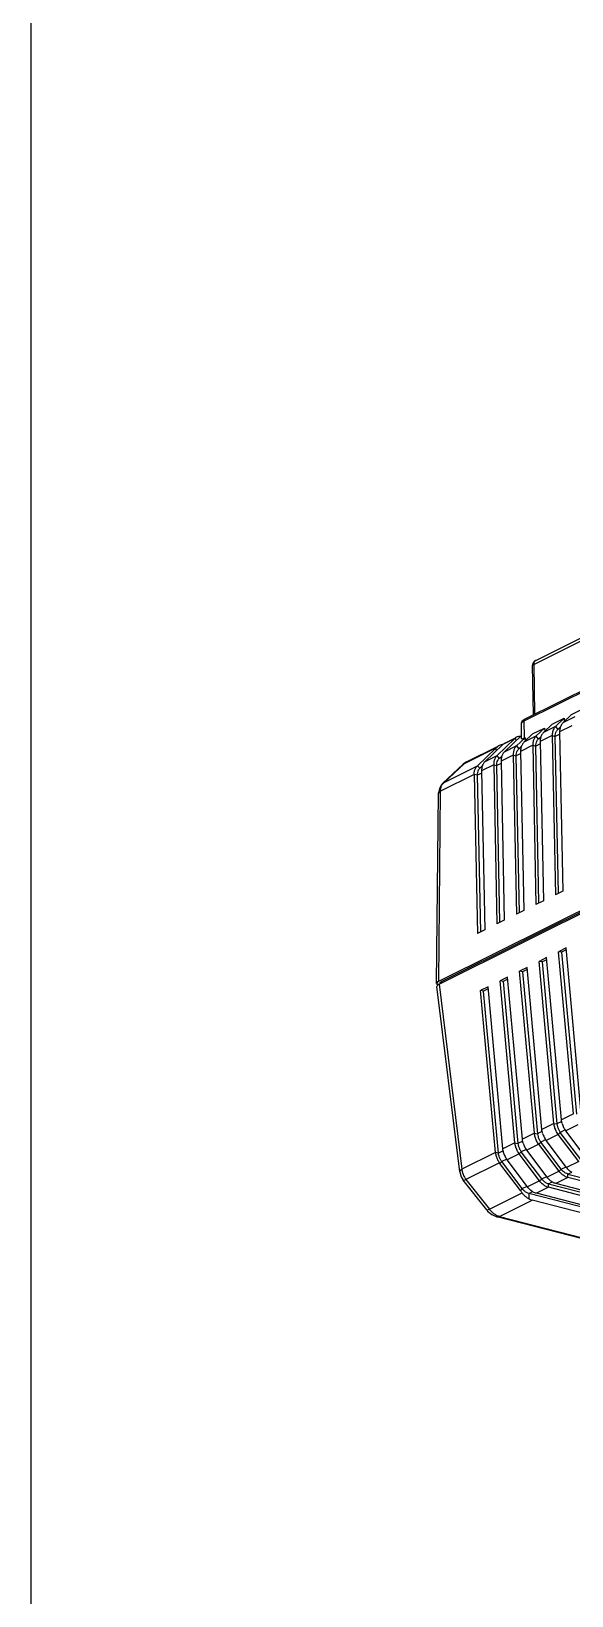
# Model space of a CAD drawing. Header units: millimetres. Extents: x 10368 to 13229, y -13270 to -11269.
# Drawn here: x 10368.1 to 10483.1, y -12899.3 to -12566.4 of the extents above; entities that cross this region are included whole.
import ezdxf

# ---------------------------------------------------------------- set-up
doc = ezdxf.new("R2010")
doc.units = ezdxf.units.MM

# ---------------------------------------------------------------- blocks, each defined once
blk = doc.blocks.new('*u3')
at = {"color": 7, "linetype": 'Continuous'}
for p, q in [((220.15, 80.5), (-31.55, 145.54)), ((-31.01, 145.61), (220.7, 80.57)), ((-37.91, 142.37), (213.79, 77.33)), ((198.68, 79.68), (212.95, 75.99)), ((200.18, 79.7), (214.4, 76.03)), ((220.15, 80.5), (213.79, 77.33)), ((221.68, 80.14), (220.7, 80.57)), ((220.7, 80.57), (220.7, 80.57)), ((222.47, 79.46), (221.68, 80.14)), ((192.5, 76.6), (206.77, 72.92)), ((194.87, 77.78), (209.14, 74.09)), ((196.32, 78.5), (210.59, 74.82)), ((210.59, 74.13), (196.37, 77.8)), ((214.4, 76.03), (214.41, 77.09)), ((222.13, 79.08), (215.73, 75.9)), ((226.71, 73.28), (222.13, 79.08)), ((222.66, 79.24), (222.47, 79.46)), ((222.66, 79.24), (227.24, 73.43)), ((206.77, 72.23), (192.55, 75.9)), ((206.77, 72.92), (209.14, 74.09)), ((210.59, 74.13), (209.85, 73.76)), ((210.59, 74.82), (212.95, 75.99)), ((210.59, 74.82), (210.59, 74.13)), ((212.3, 73.58), (211.9, 73.18)), ((212.3, 73.58), (214.66, 74.76)), ((212.3, 73.58), (216.29, 68.29)), ((214.4, 76.03), (213.67, 75.66)), ((214.66, 74.76), (218.65, 69.47)), ((215.72, 75.08), (214.74, 74.59)), ((215.72, 75.08), (216.07, 75.44)), ((215.72, 75.08), (219.71, 69.79)), ((216.07, 75.44), (220.06, 70.15)), ((204.66, 69.78), (207.02, 70.96)), ((206.77, 72.23), (206.04, 71.86)), ((206.77, 72.92), (206.77, 72.23)), ((207.02, 70.96), (211.02, 65.67)), ((208.08, 71.28), (207.11, 70.79)), ((208.48, 71.68), (208.08, 71.28)), ((208.08, 71.28), (212.07, 65.99)), ((208.48, 71.68), (210.84, 72.86)), ((208.48, 71.68), (212.47, 66.39)), ((210.84, 72.86), (214.83, 67.57)), ((211.9, 73.18), (210.92, 72.69)), ((211.9, 73.18), (215.89, 67.89)), ((220.17, 70.02), (226.71, 73.28)), ((220.95, 68.03), (227.52, 71.3)), ((231.97, 35.08), (227.52, 71.3)), ((227.92, 71.8), (232.38, 35.56)), ((203.21, 69.06), (207.2, 63.77)), ((204.27, 69.38), (208.26, 64.09)), ((204.66, 69.78), (208.65, 64.49)), ((212.47, 66.39), (214.83, 67.57)), ((214.92, 67.4), (215.89, 67.89)), ((216.29, 68.29), (215.89, 67.89)), ((216.29, 68.29), (218.65, 69.47)), ((218.73, 69.3), (219.71, 69.79)), ((219.43, 67.67), (220.36, 68.13)), ((219.71, 69.79), (220.06, 70.15)), ((220.36, 68.13), (223.26, 36.45)), ((220.36, 68.13), (220.95, 68.04)), ((220.95, 68.03), (223.86, 36.33)), ((208.65, 64.49), (208.26, 64.09)), ((208.65, 64.49), (211.02, 65.67)), ((211.1, 65.5), (212.07, 65.99)), ((211.8, 63.87), (212.73, 64.33)), ((212.47, 66.39), (212.07, 65.99)), ((215.63, 32.65), (212.73, 64.33)), ((213.32, 64.24), (212.73, 64.33)), ((213.32, 64.24), (215.68, 65.41)), ((215.61, 65.77), (216.54, 66.23)), ((215.68, 65.41), (218.59, 33.7)), ((219.45, 34.55), (216.54, 66.23)), ((217.14, 66.14), (216.54, 66.23)), ((217.14, 66.14), (219.5, 67.31)), ((217.14, 66.14), (220.04, 34.43)), ((219.5, 67.31), (222.4, 35.6)), ((204.84, 62.59), (207.2, 63.77)), ((205.69, 60.44), (208.05, 61.61)), ((207.28, 63.6), (208.26, 64.09)), ((207.98, 61.97), (208.91, 62.43)), ((208.05, 61.61), (210.95, 29.9)), ((211.81, 30.75), (208.91, 62.43)), ((209.5, 62.34), (208.91, 62.43)), ((209.5, 62.34), (211.87, 63.51)), ((209.5, 62.34), (212.41, 30.63)), ((211.87, 63.51), (214.77, 31.8)), ((213.32, 64.24), (216.22, 32.53)), ((204.23, 59.71), (207.14, 28)), ((208, 28.85), (205.09, 60.53)), ((205.69, 60.44), (208.59, 28.73)), ((35.4, -63.03), (231.58, 34.65)), ((231.97, 35.08), (35.83, -62.58)), ((232.04, 34.53), (35.87, -63.15)), ((218.55, 34.1), (219.45, 34.55)), ((218.59, 33.7), (220.04, 34.43)), ((219.45, 34.55), (220.04, 34.43)), ((222.37, 36), (223.26, 36.45)), ((222.4, 35.6), (223.86, 36.33)), ((223.26, 36.45), (223.86, 36.33)), ((231.58, 34.65), (231.58, 34.89)), ((232.04, 34.53), (231.67, -2.65)), ((231.85, 34.94), (231.85, 35.02)), ((232.45, 34.97), (232.08, -2.24)), ((210.92, 30.3), (211.81, 30.75)), ((210.95, 29.9), (212.41, 30.63)), ((211.81, 30.75), (212.41, 30.63)), ((214.73, 32.2), (215.63, 32.65)), ((214.77, 31.8), (216.22, 32.53)), ((215.63, 32.65), (216.22, 32.53)), ((207.1, 28.4), (208, 28.85)), ((207.14, 28), (208.59, 28.73)), ((208, 28.85), (208.59, 28.73)), ((223.03, 24.47), (224.48, 25.2)), ((224.51, -5.77), (223.9, 24.91)), ((225.11, -5.92), (224.48, 25.2)), ((219.21, 22.57), (220.66, 23.3)), ((219.84, -8.55), (219.21, 22.57)), ((220.08, 23.01), (220.7, -7.67)), ((221.29, -7.82), (220.66, 23.3)), ((223.65, -6.65), (223.03, 24.47)), ((211.58, 18.77), (213.03, 19.5)), ((212.2, -12.35), (211.58, 18.77)), ((212.45, 19.2), (213.06, -11.47)), ((213.66, -11.63), (213.03, 19.5)), ((215.39, 20.67), (216.85, 21.4)), ((216.02, -10.45), (215.39, 20.67)), ((216.26, 21.11), (216.88, -9.57)), ((217.47, -9.72), (216.85, 21.4)), ((207.76, 16.87), (209.21, 17.6)), ((208.39, -14.25), (207.76, 16.87)), ((208.63, 17.3), (209.25, -13.37)), ((209.84, -13.53), (209.21, 17.6)), ((225.11, -5.92), (231.67, -2.65)), ((223.64, -6.2), (224.51, -5.77)), ((224.51, -5.77), (225.11, -5.92)), ((224.52, -7.56), (231.07, -4.3)), ((231.07, -4.3), (227.03, -8.09)), ((231.28, -4.15), (227.24, -7.95)), ((231.28, -4.15), (231.07, -4.3)), ((231.28, -4.15), (231.49, -3.93)), ((231.49, -3.93), (231.9, -3.21)), ((217.47, -9.72), (219.84, -8.55)), ((219.52, -11.78), (223.03, -8.42)), ((219.66, -9.56), (220.21, -9.04)), ((219.77, -9.26), (220.21, -9.04)), ((219.83, -8.1), (220.7, -7.67)), ((220.66, -9.6), (220.21, -9.04)), ((226.58, -8.41), (220.57, -11.4)), ((227.03, -8.09), (220.63, -11.28)), ((220.66, -9.6), (223.03, -8.42)), ((221.29, -7.82), (220.7, -7.67)), ((220.93, -11), (224.43, -7.64)), ((221.29, -7.82), (223.65, -6.65)), ((223.48, -7.66), (224.03, -7.14)), ((223.59, -7.36), (224.03, -7.14)), ((224.03, -7.14), (224.43, -7.64)), ((224.43, -7.64), (224.52, -7.56)), ((226.58, -8.41), (226.82, -8.28)), ((226.82, -8.28), (227.24, -7.95)), ((227.24, -7.95), (227.03, -8.09)), ((212.19, -11.91), (213.06, -11.47)), ((213.03, -13.4), (215.39, -12.22)), ((213.66, -11.63), (213.06, -11.47)), ((213.66, -11.63), (216.02, -10.45)), ((213.69, -13.85), (215.39, -12.22)), ((215.15, -13.12), (216.85, -11.5)), ((215.85, -11.46), (216.4, -10.94)), ((215.86, -13.53), (219.21, -10.32)), ((215.95, -11.16), (216.4, -10.94)), ((216.01, -10), (216.88, -9.57)), ((216.85, -11.5), (216.4, -10.94)), ((216.85, -11.5), (219.21, -10.32)), ((217.47, -9.72), (216.88, -9.57)), ((219.13, -12.05), (217.05, -13.08)), ((217.16, -12.95), (220.66, -9.6)), ((217.16, -12.95), (219.52, -11.78)), ((220.63, -11.28), (220.71, -11.2)), ((220.67, -10.67), (220.93, -11)), ((220.71, -11.2), (220.78, -11.14)), ((206.02, -15.43), (208.39, -14.25)), ((207.52, -16.92), (209.21, -15.3)), ((208.21, -15.26), (208.76, -14.74)), ((208.32, -14.96), (208.76, -14.74)), ((208.38, -13.81), (209.25, -13.37)), ((209.21, -15.3), (208.76, -14.74)), ((209.21, -15.3), (211.58, -14.12)), ((209.84, -13.53), (209.25, -13.37)), ((209.84, -13.53), (212.2, -12.35)), ((209.88, -15.75), (211.58, -14.12)), ((211.33, -15.02), (211.3, -14.39)), ((211.33, -15.02), (213.03, -13.4)), ((213.69, -13.85), (211.33, -15.02)), ((212.03, -13.36), (212.58, -12.84)), ((212.14, -13.06), (212.58, -12.84)), ((213.03, -13.4), (212.58, -12.84)), ((215.15, -13.12), (215.11, -12.49)), ((215.15, -13.12), (215.26, -13.07)), ((215.26, -13.07), (215.3, -16.42)), ((215.86, -12.98), (215.86, -15.82)), ((217.16, -12.95), (216.85, -12.57)), ((215.11, -16.81), (201.98, -23.35)), ((215.3, -16.42), (202.18, -22.96)), ((206.06, -17.65), (203.7, -18.82)), ((205.4, -17.2), (207.76, -16.02)), ((206.06, -17.65), (207.76, -16.02)), ((207.52, -16.92), (207.48, -16.29)), ((209.88, -15.75), (207.52, -16.92)), ((213.47, -27.44), (213.31, -17.71)), ((213.74, -27.15), (213.58, -17.57)), ((213.47, -27.44), (201.71, -33.29)), ((213.08, -28.24), (201.32, -34.1))]:
    blk.add_line(p, q, dxfattribs=at)
for points in [[(227.92, 71.8), (227.64, 72.77), (227.24, 73.43)], [(231.9, -3.21), (232.08, -2.35), (232.08, -2.24)]]:
    blk.add_lwpolyline(points, dxfattribs=at)
for centre, radius, start, end in [((219.46, 77.84), 2.74, 69.6741, 75.4588), ((218.38, 76.2), 4.73, 37.5735, 45.9288), ((255.05, 104.84), 48.82, 216.3605, 217.0252), ((211.34, 64.94), 4.37, 26.6131, 36.9739), ((215.16, 66.84), 4.37, 26.6131, 36.9739), ((215.17, 66.84), 4.36, 16.3163, 26.6926), ((258.65, 99.26), 48.34, 217.0272, 217.226), ((207.53, 63.04), 4.37, 26.6131, 36.9739), ((207.53, 63.04), 4.36, 16.3163, 26.6926), ((211.35, 64.94), 4.36, 16.3163, 26.6926), ((203.71, 61.14), 4.37, 26.6131, 36.9739), ((203.72, 61.14), 4.36, 16.3163, 26.6926), ((229.94, -3.11), 1.64, 313.5868, 322.2841), ((217, -8.66), 2.83, 348.027, 353.0462), ((219.31, -8.09), 1.31, 313.7995, 321.1355), ((220.82, -6.76), 2.83, 348.027, 353.0462), ((223.12, -6.19), 1.31, 313.7995, 321.1355), ((225.77, -6.78), 1.82, 296.4578, 297.8972), ((225.76, -6.78), 1.82, 297.8981, 299.3069), ((225.75, -6.76), 1.85, 299.3166, 305.6657), ((225.71, -6.7), 1.92, 305.6923, 313.516), ((213.19, -10.56), 2.83, 348.027, 353.0462), ((215.49, -9.99), 1.31, 313.7995, 321.1355), ((218.43, -10.65), 1.57, 296.5646, 302.1868), ((218.41, -10.62), 1.6, 302.1871, 313.7283), ((219.42, -10.04), 1.74, 284.5263, 296.4287), ((279.67, -72.39), 84.97, 133.7358, 133.8749), ((205.55, -14.36), 2.83, 348.027, 353.0462), ((207.86, -13.79), 1.31, 313.7995, 321.1355), ((209.37, -12.46), 2.83, 348.027, 353.0462), ((211.68, -11.89), 1.31, 313.7995, 321.1355), ((216.04, -11.62), 1.77, 269.1727, 273.2086), ((216.09, -11.86), 1.52, 293.3153, 296.5559), ((216.08, -11.84), 1.55, 296.5528, 298.9422), ((216.05, -11.8), 1.6, 298.9833, 313.7374), ((212.54, -27.17), 1.2, 296.4662, 0.9414), ((213.59, -27.15), 0.148, 355.9483, 1.5083)]:
    blk.add_arc(centre, radius, start, end, dxfattribs=at)
for centre, major_axis, ratio, start_param, end_param in [((213.78, 73.89), (-1.23, 3.4), 0.731549, -0.687961, -0.464386), ((230.58, 35.44), (1.8, 0.1), 0.369675, -0.710591, 0.025332), ((230.65, 34.89), (1.8, 0.1), 0.369675, -0.710591, 0.400281), ((213.46, -14.79), (2.38, 1.86), 0.143125, -0.111993, 0.61163)]:
    blk.add_ellipse(centre, major_axis=major_axis, ratio=ratio, start_param=start_param, end_param=end_param, dxfattribs=at)
for points, start_tangent, end_tangent in [([(220.7, 80.57), (220.59, 80.59), (220.15, 80.5)], (-0.965545, 0.260235), (-0.89517, -0.445725)), ([(221.68, 79.6), (221.43, 79.81), (221.19, 80.01), (220.93, 80.17), (220.68, 80.31), (220.42, 80.42)], (-0.719393, 0.694603), (-0.938037, 0.346535)), ([(214.41, 77.09), (214.88, 76.78), (215.33, 76.38), (215.73, 75.9)], (0.879511, -0.475878), (0.59291, -0.805269)), ([(222.66, 79.24), (222.49, 79.24), (222.13, 79.08)], (-0.618546, 0.785749), (-0.875972, -0.482362)), ([(209.14, 74.09), (209.75, 73.84)], (0.968198, -0.250186), (0.871993, -0.489518)), ([(209.75, 73.84), (210.33, 73.42)], (0.871993, -0.489518), (0.744298, -0.667848)), ([(210.59, 74.82), (211.2, 74.57), (211.78, 74.15), (212.3, 73.58)], (0.968198, -0.250186), (0.602192, -0.798351)), ([(210.59, 74.13), (211.06, 73.94)], (0.968198, -0.250186), (0.871993, -0.489518)), ([(211.06, 73.94), (211.5, 73.61), (211.58, 73.54)], (0.871993, -0.489518), (0.718252, -0.695783)), ([(211.58, 73.54), (211.9, 73.18)], (0.718252, -0.695783), (0.602192, -0.798351)), ([(212.95, 75.99), (213.56, 75.74)], (0.968198, -0.250186), (0.871993, -0.489518)), ([(213.56, 75.74), (214.14, 75.32)], (0.871993, -0.489518), (0.744298, -0.667848)), ([(214.14, 75.32), (214.66, 74.76)], (0.744298, -0.667848), (0.602192, -0.798351)), ([(214.4, 76.03), (214.87, 75.84)], (0.968198, -0.250186), (0.871993, -0.489518)), ([(214.87, 75.84), (215.32, 75.51), (215.4, 75.44)], (0.871993, -0.489518), (0.718252, -0.695783)), ([(215.4, 75.44), (215.72, 75.08)], (0.718252, -0.695783), (0.602192, -0.798351)), ([(227.24, 73.43), (227.06, 73.44), (226.71, 73.28)], (-0.620825, 0.783949), (-0.875972, -0.482362)), ([(205.93, 71.94), (206.51, 71.52)], (0.871993, -0.489518), (0.744298, -0.667848)), ([(206.51, 71.52), (207.02, 70.96)], (0.744298, -0.667848), (0.602192, -0.798351)), ([(206.77, 72.92), (207.38, 72.67), (207.96, 72.25), (208.48, 71.68)], (0.968198, -0.250186), (0.602192, -0.798351)), ([(206.77, 72.23), (207.24, 72.04)], (0.968198, -0.250186), (0.871993, -0.489518)), ([(207.24, 72.04), (207.69, 71.71), (207.77, 71.64)], (0.871993, -0.489518), (0.718252, -0.695783)), ([(207.77, 71.64), (208.08, 71.28)], (0.718252, -0.695783), (0.602192, -0.798351)), ([(210.33, 73.42), (210.84, 72.86)], (0.744298, -0.667848), (0.602192, -0.798351)), ([(227.52, 71.3), (227.47, 71.62), (227.39, 71.95), (227.27, 72.3), (227.11, 72.64), (226.93, 72.97), (226.71, 73.28)], (-0.102719, 0.99471), (-0.608789, 0.793332)), ([(227.92, 71.8), (227.85, 71.57), (227.52, 71.3)], (0.071188, -0.997463), (-0.870505, -0.49216)), ([(216.54, 66.23), (216.43, 66.81), (216.21, 67.37), (215.89, 67.89)], (-0.091185, 0.995834), (-0.602192, 0.798351)), ([(216.29, 68.29), (216.7, 67.62), (216.99, 66.89), (217.14, 66.14)], (0.602192, -0.798351), (0.091185, -0.995834)), ([(219.35, 68.06), (219.5, 67.31)], (0.28024, -0.95993), (0.091185, -0.995834)), ([(219.71, 69.79), (220.03, 69.27), (220.25, 68.71), (220.36, 68.13)], (0.602192, -0.798351), (0.091185, -0.995834)), ([(220.95, 68.03), (220.82, 68.73), (220.55, 69.4), (220.17, 70.02)], (-0.091185, 0.995834), (-0.604959, 0.796257)), ([(208.65, 64.49), (209.07, 63.82), (209.36, 63.09), (209.5, 62.34)], (0.602192, -0.798351), (0.091185, -0.995834)), ([(211.72, 64.26), (211.87, 63.51)], (0.28024, -0.95993), (0.091185, -0.995834)), ([(212.73, 64.33), (212.62, 64.91), (212.39, 65.47), (212.07, 65.99)], (-0.091185, 0.995834), (-0.602192, 0.798351)), ([(212.47, 66.39), (212.89, 65.72), (213.18, 64.99), (213.32, 64.24)], (0.602192, -0.798351), (0.091185, -0.995834)), ([(215.54, 66.16), (215.68, 65.41)], (0.28024, -0.95993), (0.091185, -0.995834)), ([(207.9, 62.36), (208.05, 61.61)], (0.28024, -0.95993), (0.091185, -0.995834)), ([(208.91, 62.43), (208.8, 63.01), (208.58, 63.57), (208.26, 64.09)], (-0.091185, 0.995834), (-0.602192, 0.798351)), ([(231.58, 34.65), (231.71, 34.73), (231.8, 34.81), (231.85, 34.9), (231.85, 34.94)], (0.89517, 0.445725), (0.001327, 0.999999)), ([(231.67, -2.65), (231.66, -2.96), (231.61, -3.27)], (0.008741, -0.999962), (-0.206095, -0.978532)), ([(232.08, -2.24), (232, -2.43), (231.67, -2.65)], (-0.076841, -0.997043), (-0.917188, -0.398455)), ([(224.14, -7.01), (224.3, -6.77), (224.46, -6.31), (224.51, -5.77)], (0.62831, 0.777963), (-0.020123, 0.999798)), ([(225.11, -5.92), (225.05, -6.57), (224.85, -7.12), (224.52, -7.56)], (0.020123, -0.999798), (-0.723519, -0.690305)), ([(231.61, -3.27), (231.53, -3.56), (231.41, -3.84), (231.26, -4.09), (231.24, -4.11)], (-0.206095, -0.978532), (-0.612544, -0.790436)), ([(219.82, -9), (219.84, -8.55)], (0.121681, 0.992569), (-0.020123, 0.999798)), ([(220.7, -7.67), (220.65, -8.21), (220.48, -8.67), (220.33, -8.91)], (0.020123, -0.999798), (-0.62831, -0.777963)), ([(220.66, -9.6), (221.01, -9.13), (221.23, -8.52), (221.29, -7.82)], (0.722534, 0.691335), (-0.020123, 0.999798)), ([(223.03, -8.42), (223.38, -7.95)], (0.722534, 0.691335), (0.466046, 0.884761)), ([(223.38, -7.95), (223.59, -7.35)], (0.466046, 0.884761), (0.208063, 0.978115)), ([(223.63, -7.1), (223.65, -6.65)], (0.121681, 0.992569), (-0.020123, 0.999798)), ([(213.06, -11.47), (213.01, -12.01), (212.85, -12.47), (212.69, -12.71)], (0.020123, -0.999798), (-0.62831, -0.777963)), ([(213.03, -13.4), (213.38, -12.93), (213.6, -12.32), (213.66, -11.63)], (0.722534, 0.691335), (-0.020123, 0.999798)), ([(215.39, -12.22), (215.74, -11.75)], (0.722534, 0.691335), (0.466046, 0.884761)), ([(215.74, -11.75), (215.96, -11.15)], (0.466046, 0.884761), (0.208063, 0.978115)), ([(216, -10.9), (216.02, -10.45)], (0.121681, 0.992569), (-0.020123, 0.999798)), ([(216.88, -9.57), (216.83, -10.11), (216.67, -10.57), (216.51, -10.81)], (0.020123, -0.999798), (-0.62831, -0.777963)), ([(216.85, -11.5), (217.2, -11.03), (217.41, -10.42), (217.47, -9.72)], (0.722534, 0.691335), (-0.020123, 0.999798)), ([(219.21, -10.32), (219.56, -9.85)], (0.722534, 0.691335), (0.466046, 0.884761)), ([(219.54, -11.77), (219.86, -11.72)], (0.996942, 0.078151), (0.967964, 0.251091)), ([(219.56, -9.85), (219.77, -9.25)], (0.466046, 0.884761), (0.208063, 0.978115)), ([(220.19, -11.59), (220.27, -11.55), (220.63, -11.28)], (0.895295, 0.445473), (0.71918, 0.694824)), ([(208.11, -15.55), (208.32, -14.95)], (0.466046, 0.884761), (0.208063, 0.978115)), ([(208.37, -14.7), (208.39, -14.25)], (0.121681, 0.992569), (-0.020123, 0.999798)), ([(209.25, -13.37), (209.2, -13.91), (209.03, -14.37), (208.88, -14.61)], (0.020123, -0.999798), (-0.62831, -0.777963)), ([(209.21, -15.3), (209.56, -14.83), (209.78, -14.22), (209.84, -13.53)], (0.722534, 0.691335), (-0.020123, 0.999798)), ([(211.58, -14.12), (211.93, -13.65)], (0.722534, 0.691335), (0.466046, 0.884761)), ([(211.93, -13.65), (212.14, -13.05)], (0.466046, 0.884761), (0.208063, 0.978115)), ([(212.18, -12.8), (212.2, -12.35)], (0.121681, 0.992569), (-0.020123, 0.999798)), ([(216.14, -13.39), (216.69, -13.26)], (0.998414, 0.056305), (0.918385, 0.395689)), ([(207.76, -16.02), (208.11, -15.55)], (0.722534, 0.691335), (0.466046, 0.884761)), ([(215.11, -16.81), (215.25, -16.67), (215.3, -16.42)], (0.892096, 0.451845), (-0.012821, 0.999918)), ([(215.43, -16.61), (215.11, -16.81)], (-0.788161, -0.615469), (-0.89517, -0.445725)), ([(215.85, -15.82), (215.75, -16.09), (215.3, -16.42)], (-0.058605, -0.998281), (-0.89517, -0.445725)), ([(215.86, -15.82), (215.77, -16.21), (215.51, -16.55), (215.43, -16.61)], (-0.00025, -1), (-0.788161, -0.615469)), ([(213.08, -28.24), (213.16, -28.19), (213.29, -28.06), (213.39, -27.88), (213.45, -27.67), (213.47, -27.44)], (0.895133, 0.445799), (-0.034619, 0.999401)), ([(213.74, -27.16), (213.71, -27.26), (213.61, -27.35), (213.47, -27.44)], (-0.070662, -0.9975), (-0.908704, -0.417441))]:
    blk.add_spline(points, degree=3, dxfattribs=dict(at, start_tangent=start_tangent, end_tangent=end_tangent))
blk = doc.blocks.new('u58')
at = {"layer": 'Defpoints', "color": 2}
blk.add_lwpolyline([(0, 1000.236), (707.31, 1000.236), (707.31, 0), (0, 0)], close=True, dxfattribs=at)
at = {"xscale": 1.087728597931346, "yscale": 1.087728597931346, "zscale": 1.087728597931687}
blk.add_blockref('*u3', (368.247, 461.37), dxfattribs=at)

msp = doc.modelspace()

# ---------------------------------------------------------------- block references
at = {"rotation": 180}
msp.add_blockref('u58', (11075.41, -12269.61), dxfattribs=at)

doc.saveas('drawing.dxf')
